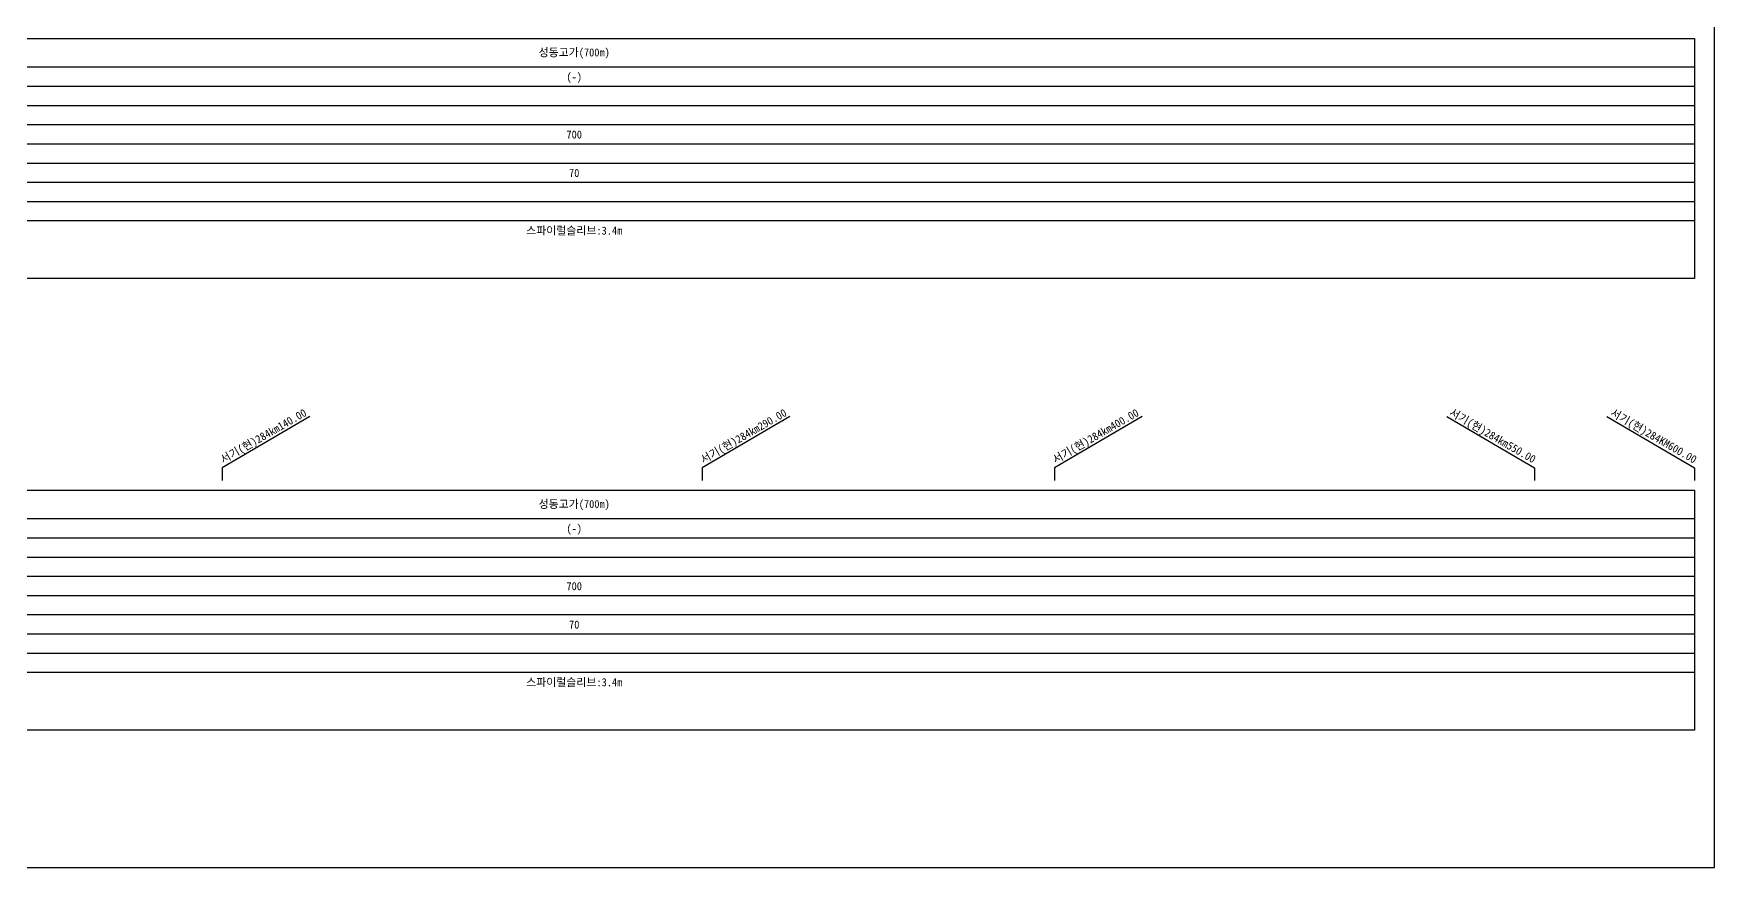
# Model space of a CAD drawing. Header units: millimetres. Extents: x 14950 to 15746, y 1103 to 1809.
# Drawn here: x 15221 to 15746, y 1103 to 1363 of the extents above; entities that cross this region are included whole.
import ezdxf
from ezdxf.enums import TextEntityAlignment as Align
from ezdxf.xclip import XClip

# ---------------------------------------------------------------- set-up
doc = ezdxf.new("R2010")
doc.units = ezdxf.units.MM
doc.header["$LTSCALE"] = 10
doc.header["$MEASUREMENT"] = 0
doc.header["$XCLIPFRAME"] = 2
for name, color, linetype in [('TT-TABL-LIN1', 4, 'Continuous'), ('TT-TABL-LIN2', 1, 'Continuous'), ('TT-TABL-TEX2', 3, 'Continuous'), ('TZ-BASE', 253, 'Continuous'), ('TZ-LEAL', 1, 'Continuous'), ('TZ-LEAT', 3, 'Continuous')]:
    doc.layers.add(name, color=color, linetype=linetype)
doc.layers.add('TX-PAPR', color=2, linetype='Continuous', plot=False)
doc.styles.get("Standard").update_dxf_attribs({"font": 'GulimChe.ttf'})

# ---------------------------------------------------------------- blocks, each defined once
blk = doc.blocks.new('JD-DGHCDGH7DFXH')
at = {"layer": 'TZ-BASE'}
for p, q in [((221.06, 134.69), (239.64, -215.17)), ((321.2, 134.69), (339.78, -215.17)), ((421.34, 134.69), (439.92, -215.18)), ((521.48, 134.68), (540.06, -215.18)), ((621.62, 134.68), (640.2, -215.18)), ((436.09, -62.92, 38.66), (358.39, -136.15, 38.66))]:
    blk.add_line(p, q, dxfattribs=at)
blk = doc.blocks.new('JD-경부고속하선표_190503')
at = {"layer": 'TT-TABL-LIN1'}
blk.add_lwpolyline([(2, 114), (785.58, 114), (785.58, 39), (2, 39)], close=True, dxfattribs=at)
at = {"layer": 'TT-TABL-LIN2'}
for points in [[(785.58, 105), (9.33, 105)], [(785.58, 99), (9.33, 99)], [(785.58, 93), (9.33, 93)], [(785.58, 87), (9.33, 87)], [(785.58, 81), (38.33, 81)], [(785.58, 75), (9.33, 75)], [(785.58, 69), (9.33, 69)], [(785.58, 63), (9.33, 63)], [(785.58, 57), (9.33, 57)]]:
    blk.add_lwpolyline(points, dxfattribs=at)
blk = doc.blocks.new('JD-경부고속상선표_190503')
at = {"layer": 'TT-TABL-LIN1'}
blk.add_lwpolyline([(2, 114), (785.58, 114), (785.58, 39), (2, 39)], close=True, dxfattribs=at)
at = {"layer": 'TT-TABL-LIN2'}
for points in [[(785.58, 105), (9.33, 105)], [(785.58, 99), (9.33, 99)], [(785.58, 93), (9.33, 93)], [(785.58, 87), (9.33, 87)], [(785.58, 81), (38.33, 81)], [(785.58, 75), (9.33, 75)], [(785.58, 69), (9.33, 69)], [(785.58, 63), (9.33, 63)], [(785.58, 57), (9.33, 57)]]:
    blk.add_lwpolyline(points, dxfattribs=at)

msp = doc.modelspace()

# ---------------------------------------------------------------- linework, layer by layer
at = {"layer": 'TX-PAPR'}
msp.add_lwpolyline([(14949.89, 1103.05), (15745.89, 1103.05), (15745.89, 1619.05), (14949.89, 1619.05)], close=True, dxfattribs=at)
at = {"layer": 'TZ-LEAL'}
for points in [[(15307.07, 1243.87), (15279.68, 1227.85), (15279.68, 1223.85)], [(15457.07, 1243.87), (15429.68, 1227.85), (15429.68, 1223.85)], [(15567.07, 1243.87), (15539.68, 1227.85), (15539.68, 1223.85)], [(15662.3, 1243.87), (15689.68, 1227.85), (15689.68, 1223.85)], [(15712.3, 1243.87), (15739.68, 1227.85), (15739.68, 1223.85)]]:
    msp.add_lwpolyline(points, dxfattribs=at)

# ---------------------------------------------------------------- block references
at = {"layer": 'TT-TABL-LIN2'}
for name, p in [('JD-경부고속하선표_190503', (14954.11, 1247.87)), ('JD-경부고속상선표_190503', (14954.11, 1106.85))]:
    msp.add_blockref(name, p, dxfattribs=at)
at = {"layer": 'TZ-BASE'}
ref = msp.add_blockref('JD-DGHCDGH7DFXH', (15037.33, 1477.02), dxfattribs=at)
XClip(ref).set_block_clipping_path([(-0.066111234, 74.999970863), (699.933616811, 75.6206052864), (700.0658361092, -74.3793364424), (0.0661112341, -74.999970863)])

# ---------------------------------------------------------------- texts
at = {"layer": 'TT-TABL-TEX2'}
for p in [(15389.68, 1357.37), (15389.68, 1216.35)]:
    msp.add_text('성동고가(700m)', height=2.5, dxfattribs=at).set_placement(p, align=Align.MIDDLE)
for s, p in [('(-)', (15389.68, 1349.87)), ('700', (15389.68, 1331.87)), ('70', (15389.68, 1319.87)), ('스파이럴슬리브:3.4m', (15389.68, 1301.87)), ('(-)', (15389.68, 1208.85)), ('700', (15389.68, 1190.85)), ('70', (15389.68, 1178.85)), ('스파이럴슬리브:3.4m', (15389.68, 1160.85))]:
    msp.add_text(s, height=2.5, dxfattribs=at).set_placement(p, align=Align.MIDDLE_CENTER)
at = {"layer": 'TZ-LEAT'}
for s, rotation, p in [('서기(현)284km140.00', 30, (15293.18, 1236.64)), ('서기(현)284km290.00', 30, (15443.18, 1236.64)), ('서기(현)284km400.00', 30, (15553.18, 1236.64)), ('서기(현)284km550.00', 330, (15675.99, 1236.75)), ('서기(현)284KM600.00', 330, (15726.29, 1236.67))]:
    msp.add_text(s, height=2.5, rotation=rotation, dxfattribs=at).set_placement(p, align=Align.CENTER)

doc.saveas('drawing.dxf')
